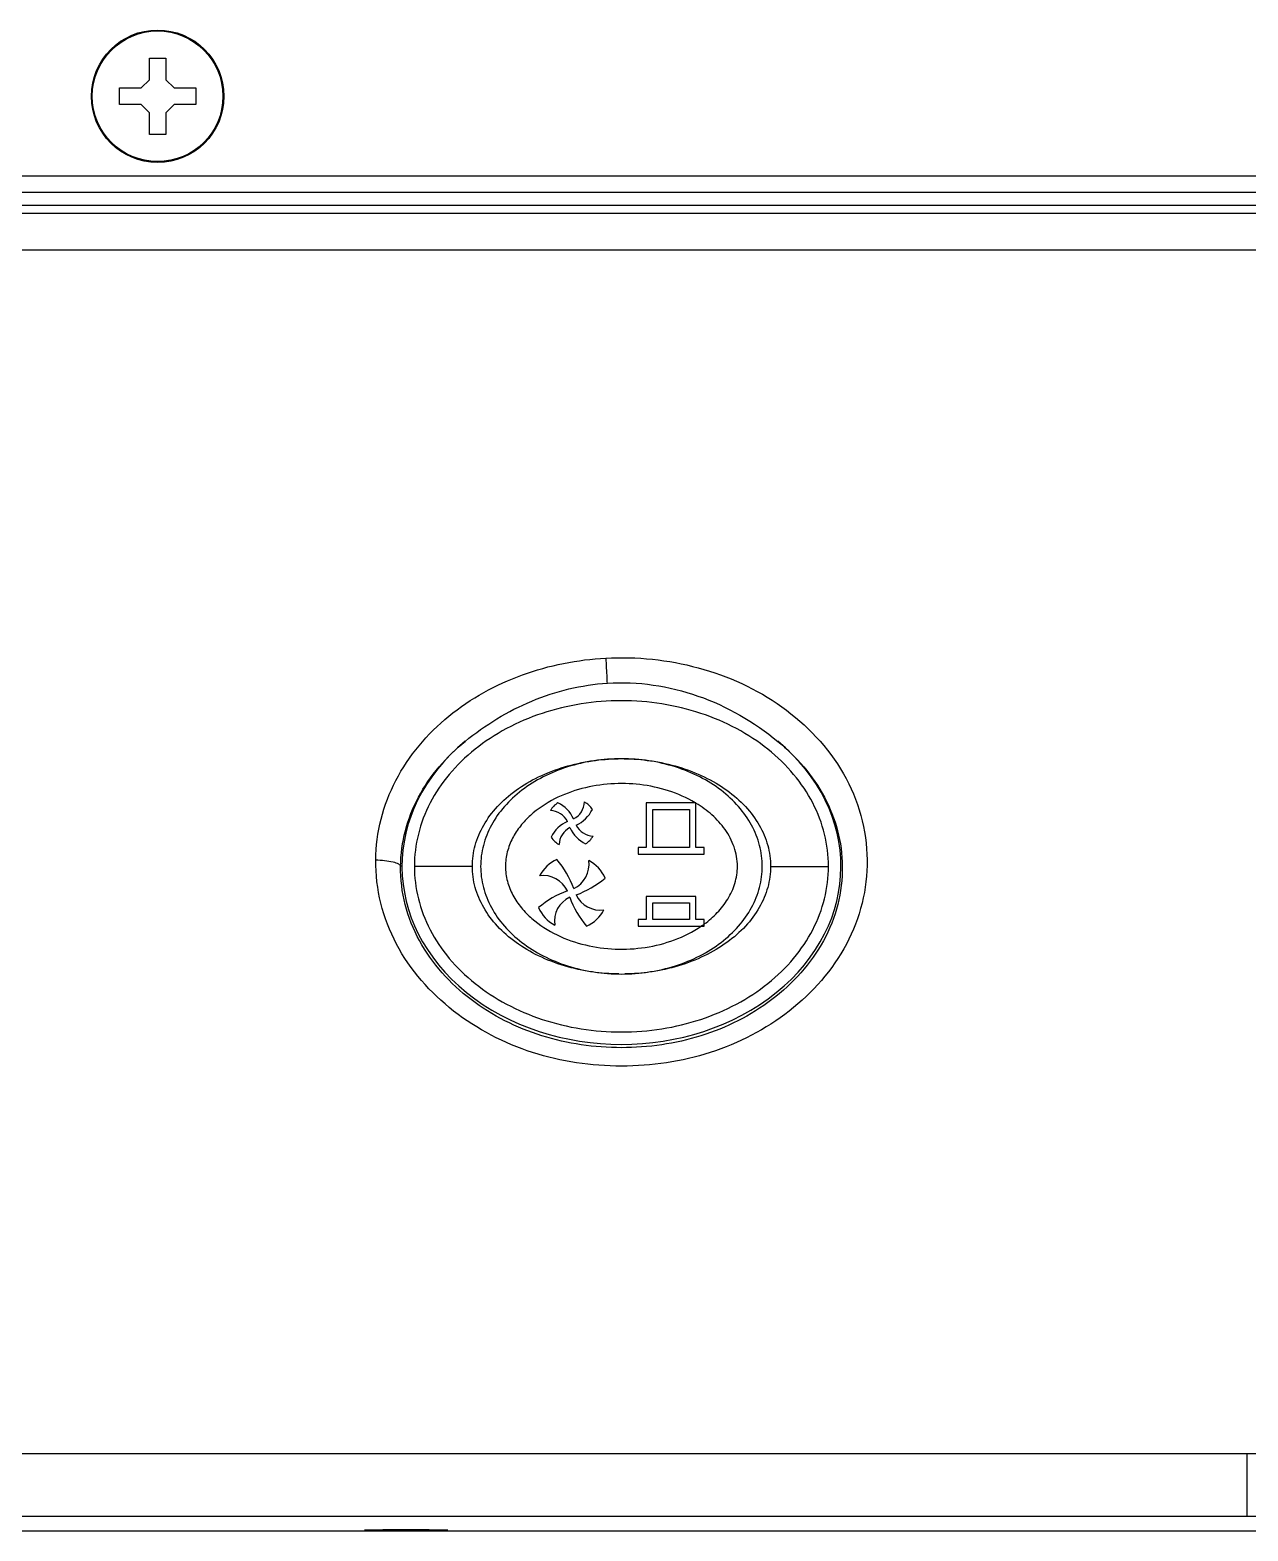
# Model space of a CAD drawing. Header units: millimetres. Extents: x -1538 to 3410, y -1646 to 2016.
# Drawn here: x 380.8 to 454.4, y -228.6 to -137.9 of the extents above; entities that cross this region are included whole.
import ezdxf

# ---------------------------------------------------------------- set-up
doc = ezdxf.new("R2010")
doc.units = ezdxf.units.MM
doc.header["$LTSCALE"] = 23.1
doc.layers.get('0').update_dxf_attribs({"linetype": 'CONTINUOUS'})

msp = doc.modelspace()

# ---------------------------------------------------------------- linework, layer by layer
at = {"linetype": 'Continuous'}
for p, q in [((388.034, -139.643), (389.034, -139.643)), ((388.034, -140.943), (388.034, -139.643)), ((389.034, -139.643), (389.034, -140.943)), ((387.534, -141.443), (388.034, -140.943)), ((389.034, -140.943), (389.534, -141.443)), ((386.234, -141.443), (387.534, -141.443)), ((386.234, -142.443), (386.234, -141.443)), ((389.534, -141.443), (390.834, -141.443)), ((390.834, -141.443), (390.834, -142.443)), ((387.534, -142.443), (386.234, -142.443)), ((388.034, -142.943), (387.534, -142.443)), ((388.034, -144.243), (388.034, -142.943)), ((389.534, -142.443), (389.034, -142.943)), ((389.034, -142.943), (389.034, -144.243)), ((390.834, -142.443), (389.534, -142.443)), ((389.034, -144.243), (388.034, -144.243)), ((-167.066, -146.743), (604.134, -146.743)), ((-167.066, -147.743), (604.134, -147.743)), ((604.134, -148.543), (-167.066, -148.543)), ((646.07, -149.015), (-209.001, -149.015)), ((522.534, -151.238), (-85.466, -151.238)), ((421.034, -184.6), (418.034, -184.6)), ((418.034, -184.6), (418.034, -187.3)), ((421.034, -187.3), (421.034, -184.6)), ((418.434, -185), (420.634, -185)), ((418.434, -187.3), (418.434, -185)), ((420.634, -185), (420.634, -187.3)), ((418.034, -187.3), (417.534, -187.3)), ((417.534, -187.3), (417.534, -187.7)), ((420.634, -187.3), (418.434, -187.3)), ((421.534, -187.3), (421.034, -187.3)), ((421.534, -187.7), (421.534, -187.3)), ((407.534, -188.443), (404.034, -188.443)), ((417.534, -187.7), (421.534, -187.7)), ((425.534, -188.443), (429.034, -188.443)), ((421.034, -190.254), (418.034, -190.254)), ((418.034, -190.254), (418.034, -191.654)), ((421.034, -191.654), (421.034, -190.254)), ((418.434, -190.654), (420.634, -190.654)), ((418.434, -191.654), (418.434, -190.654)), ((420.634, -190.654), (420.634, -191.654)), ((418.034, -191.654), (417.534, -191.654)), ((417.534, -191.654), (417.534, -192.054)), ((417.534, -192.054), (421.534, -192.054)), ((420.634, -191.654), (418.434, -191.654)), ((421.534, -191.654), (421.034, -191.654)), ((421.534, -192.054), (421.534, -191.654)), ((454.316, -223.926), (-17.248, -223.926)), ((454.316, -227.702), (454.316, -223.926)), ((454.316, -227.702), (-17.248, -227.702)), ((222.426, -228.574), (569.642, -228.574))]:
    msp.add_line(p, q, dxfattribs=at)
for radius in [4, 3.945]:
    msp.add_circle((388.534, -141.943), radius, dxfattribs=at)
for centre, radius, start, end in [((413.534, -185.843), 1.5, 124.0172, 149.26357), ((411.822, -186.4), 2, 24.16792, 64.12753), ((413.102, -184.512), 1.2, 297.0339, 357.98526), ((413.534, -185.843), 1.5, 34.0172, 59.26357), ((417.436, -190.555), 6.931, 58.96831, 59.2138), ((417.466, -190.504), 6.872, 58.72141, 58.96831), ((412.203, -186.276), 1.2, 27.0339, 87.98526), ((414.09, -187.555), 2, 114.16792, 154.12753), ((412.978, -184.132), 2, 294.16792, 334.12753), ((413.534, -185.843), 1.5, 214.0172, 239.26357), ((413.967, -187.175), 1.2, 117.0339, 177.98526), ((415.246, -185.287), 2, 204.16792, 244.12753), ((414.866, -185.411), 1.2, 207.0339, 267.98526), ((413.534, -185.843), 1.5, 304.0172, 329.26357), ((413.534, -190.043), 2.2, 113.96357, 152.18439), ((408.208, -191.774), 5.8, 20.09537, 40.16391), ((412.978, -188.332), 1.6, 295.0408, 8.40593), ((413.534, -190.043), 2.2, 23.96357, 62.18439), ((411.822, -190.6), 1.6, 25.0408, 98.40593), ((411.804, -184.718), 5.8, 290.09537, 310.16391), ((415.265, -195.369), 5.8, 110.09537, 130.16391), ((414.09, -191.755), 1.6, 115.0408, 188.40593), ((418.86, -188.313), 5.8, 200.09537, 220.16391), ((415.246, -189.487), 1.6, 205.0408, 278.40593), ((413.534, -190.043), 2.2, 203.96357, 242.18439), ((413.534, -190.043), 2.2, 293.96357, 332.18439), ((417.374, -186.244), 7.039, 304.37721, 305.3083), ((417.472, -186.383), 6.869, 305.3109, 305.61231), ((417.545, -186.485), 6.743, 305.61126, 306.26422)]:
    msp.add_arc(centre, radius, start, end, dxfattribs=at)
msp.add_ellipse((416.534, -188.443), major_axis=(13.25, 0), ratio=0.811321, start_param=8.646207, end_param=13.345013, dxfattribs=at)
msp.add_ellipse((403.534, -228.513), major_axis=(2.5, 0), ratio=0.008727, dxfattribs=at)
for points, knots in [([(415.592, -175.867), (417.459, -175.77), (421.237, -176.156), (426.391, -178.492), (429.665, -181.94), (431.101, -185.327), (431.356, -187.15), (431.365, -188.055)], [0, 0, 0, 0, 0.253639, 0.50556, 0.753724, 0.877116, 1, 1, 1, 1]), ([(401.704, -188.055), (401.711, -187.226), (401.927, -185.557), (403.138, -182.419), (405.942, -179.111), (410.478, -176.628), (413.882, -175.956), (415.592, -175.867)], [0, 0, 0, 0, 0.122952, 0.246392, 0.494503, 0.746202, 1, 1, 1, 1]), ([(415.682, -177.379), (415.678, -177.275), (415.657, -176.771), (415.631, -176.267), (415.608, -175.867)], [0, 0, 0, 0, 0.20739, 1, 1, 1, 1]), ([(407.101, -180.894), (408.31, -179.9), (411.018, -178.239), (414.121, -177.479), (415.682, -177.379)], [0, 0, 0, 0, 0.50022, 1, 1, 1, 1]), ([(415.682, -177.379), (417.52, -177.261), (421.283, -177.825), (424.541, -179.722), (425.966, -180.894)], [0, 0, 0, 0, 0.499617, 1, 1, 1, 1]), ([(403.203, -188.443), (403.211, -187.721), (403.404, -186.268), (404.48, -183.537), (405.963, -181.818), (407.1, -180.895)], [0, 0, 0, 0, 0.247846, 0.497088, 1, 1, 1, 1]), ([(425.964, -180.892), (427.103, -181.815), (428.587, -183.535), (429.665, -186.266), (429.858, -187.721), (429.866, -188.443)], [0, 0, 0, 0, 0.50287, 0.752086, 1, 1, 1, 1]), ([(407.534, -188.443), (407.534, -188.018), (407.65, -187.167), (408.166, -185.94), (409.003, -184.809), (410.129, -183.818), (411.502, -183.004), (413.068, -182.4), (414.701, -182.042), (415.808, -181.954), (416.329, -181.945)], [0, 0, 0, 0, 0.126846, 0.253692, 0.380537, 0.507383, 0.634229, 0.761075, 0.88792, 1, 1, 1, 1]), ([(416.692, -181.944), (417.229, -181.951), (418.352, -182.038), (420.001, -182.4), (421.567, -183.004), (422.939, -183.818), (424.066, -184.809), (424.903, -185.94), (425.418, -187.167), (425.534, -188.018), (425.534, -188.443)], [0, 0, 0, 0, 0.1151, 0.241514, 0.367929, 0.494343, 0.620757, 0.747171, 0.873586, 1, 1, 1, 1]), ([(420.983, -184.6), (420.478, -184.3), (419.391, -183.823), (417.657, -183.454), (415.885, -183.411), (414.134, -183.692), (412.471, -184.31), (411.232, -185.134), (410.42, -185.99), (409.933, -186.732), (409.61, -187.56), (409.534, -188.15), (409.534, -188.443)], [0, 0, 0, 0, 0.124971, 0.249985, 0.375029, 0.50006, 0.625047, 0.74992, 0.812484, 0.875029, 0.93753, 1, 1, 1, 1]), ([(423.534, -188.443), (423.534, -188.245), (423.5, -187.847), (423.35, -187.269), (423.111, -186.721), (422.694, -186.044), (422.019, -185.305), (421.373, -184.836), (421.034, -184.631)], [0, 0, 0, 0, 0.125009, 0.250073, 0.375136, 0.500243, 0.750059, 1, 1, 1, 1]), ([(431.365, -188.055), (431.373, -188.932), (431.164, -190.701), (429.883, -194.023), (426.846, -197.47), (421.972, -199.971), (416.534, -200.769), (411.096, -199.971), (406.223, -197.469), (403.184, -194.024), (401.904, -190.701), (401.696, -188.932), (401.704, -188.055)], [0, 0, 0, 0, 0.061497, 0.123267, 0.247365, 0.373247, 0.499998, 0.626755, 0.752637, 0.876736, 0.938505, 1, 1, 1, 1]), ([(401.704, -188.055), (402.053, -188.058), (402.534, -188.103), (403.026, -188.251), (403.194, -188.379), (403.203, -188.443)], [0, 0, 0, 0, 0.658251, 0.878265, 1, 1, 1, 1]), ([(429.866, -188.443), (429.874, -189.218), (429.686, -190.784), (428.519, -193.722), (425.763, -196.745), (421.396, -198.931), (416.534, -199.622), (411.673, -198.931), (407.305, -196.745), (404.55, -193.721), (403.383, -190.784), (403.195, -189.218), (403.203, -188.443)], [0, 0, 0, 0, 0.061017, 0.12244, 0.246452, 0.372695, 0.499998, 0.627304, 0.75355, 0.877564, 0.938986, 1, 1, 1, 1]), ([(416.376, -194.942), (415.84, -194.936), (414.716, -194.849), (413.068, -194.487), (411.502, -193.883), (410.129, -193.069), (409.003, -192.078), (408.166, -190.947), (407.65, -189.72), (407.534, -188.869), (407.534, -188.443)], [0, 0, 0, 0, 0.1151, 0.241514, 0.367929, 0.494343, 0.620757, 0.747171, 0.873586, 1, 1, 1, 1]), ([(409.534, -188.443), (409.534, -188.746), (409.615, -189.354), (409.957, -190.204), (410.47, -190.961), (411.323, -191.829), (412.616, -192.652), (414.345, -193.25), (416.157, -193.493), (417.982, -193.393), (419.754, -192.944), (420.849, -192.395), (421.349, -192.054)], [0, 0, 0, 0, 0.062469, 0.12497, 0.187514, 0.250079, 0.374963, 0.499959, 0.624997, 0.750044, 0.875055, 1, 1, 1, 1]), ([(425.534, -188.443), (425.534, -188.869), (425.418, -189.72), (424.903, -190.947), (424.066, -192.078), (422.939, -193.069), (421.567, -193.883), (420.001, -194.487), (418.367, -194.845), (417.26, -194.933), (416.74, -194.942)], [0, 0, 0, 0, 0.126846, 0.253692, 0.380537, 0.507383, 0.634229, 0.761075, 0.88792, 1, 1, 1, 1]), ([(421.534, -191.922), (421.814, -191.717), (422.341, -191.261), (422.987, -190.438), (423.355, -189.642), (423.508, -188.964), (423.534, -188.617), (423.534, -188.443)], [0, 0, 0, 0, 0.250076, 0.500043, 0.749802, 0.874925, 1, 1, 1, 1]), ([(486.302, -205.882), (484.668, -208.579), (480.678, -213.602), (472.974, -219.396), (463.991, -223.081), (457.536, -223.925), (454.316, -223.926)], [0, 0, 0, 0, 0.24716, 0.496466, 0.747665, 1, 1, 1, 1]), ([(489.064, -207.88), (487.309, -210.842), (482.999, -216.361), (474.629, -222.728), (464.853, -226.775), (457.822, -227.702), (454.316, -227.702)], [0, 0, 0, 0, 0.247534, 0.496947, 0.747994, 1, 1, 1, 1])]:
    msp.add_open_spline(points, degree=3, knots=knots, dxfattribs=at)
for points in [[(429.034, -188.443), (429.034, -187.789), (428.873, -186.48), (428.157, -184.592), (426.995, -182.852), (425.43, -181.327), (423.524, -180.075), (421.349, -179.145), (418.989, -178.572), (416.534, -178.379), (414.08, -178.572), (411.72, -179.145), (409.545, -180.075), (407.638, -181.327), (406.074, -182.852), (404.911, -184.592), (404.195, -186.48), (404.034, -187.789), (404.034, -188.443)], [(425.034, -188.443), (425.034, -188.018), (424.925, -187.167), (424.438, -185.94), (423.647, -184.809), (422.583, -183.818), (421.287, -183.004), (419.808, -182.4), (418.203, -182.027), (416.534, -181.902), (414.865, -182.027), (413.26, -182.4), (411.781, -183.004), (410.485, -183.818), (409.421, -184.809), (408.631, -185.94), (408.144, -187.167), (408.034, -188.018), (408.034, -188.443)], [(404.034, -188.443), (404.034, -189.098), (404.195, -190.407), (404.911, -192.295), (406.074, -194.035), (407.638, -195.56), (409.545, -196.812), (411.72, -197.742), (414.08, -198.315), (416.534, -198.508), (418.989, -198.315), (421.349, -197.742), (423.524, -196.812), (425.43, -195.56), (426.995, -194.035), (428.157, -192.295), (428.873, -190.407), (429.034, -189.098), (429.034, -188.443)], [(408.034, -188.443), (408.034, -188.869), (408.144, -189.72), (408.631, -190.947), (409.421, -192.078), (410.485, -193.069), (411.781, -193.883), (413.26, -194.487), (414.865, -194.86), (416.534, -194.985), (418.203, -194.86), (419.808, -194.487), (421.287, -193.883), (422.583, -193.069), (423.647, -192.078), (424.438, -190.947), (424.925, -189.72), (425.034, -188.869), (425.034, -188.443)]]:
    msp.add_open_spline(points, degree=3, dxfattribs=at)

doc.saveas('drawing.dxf')
